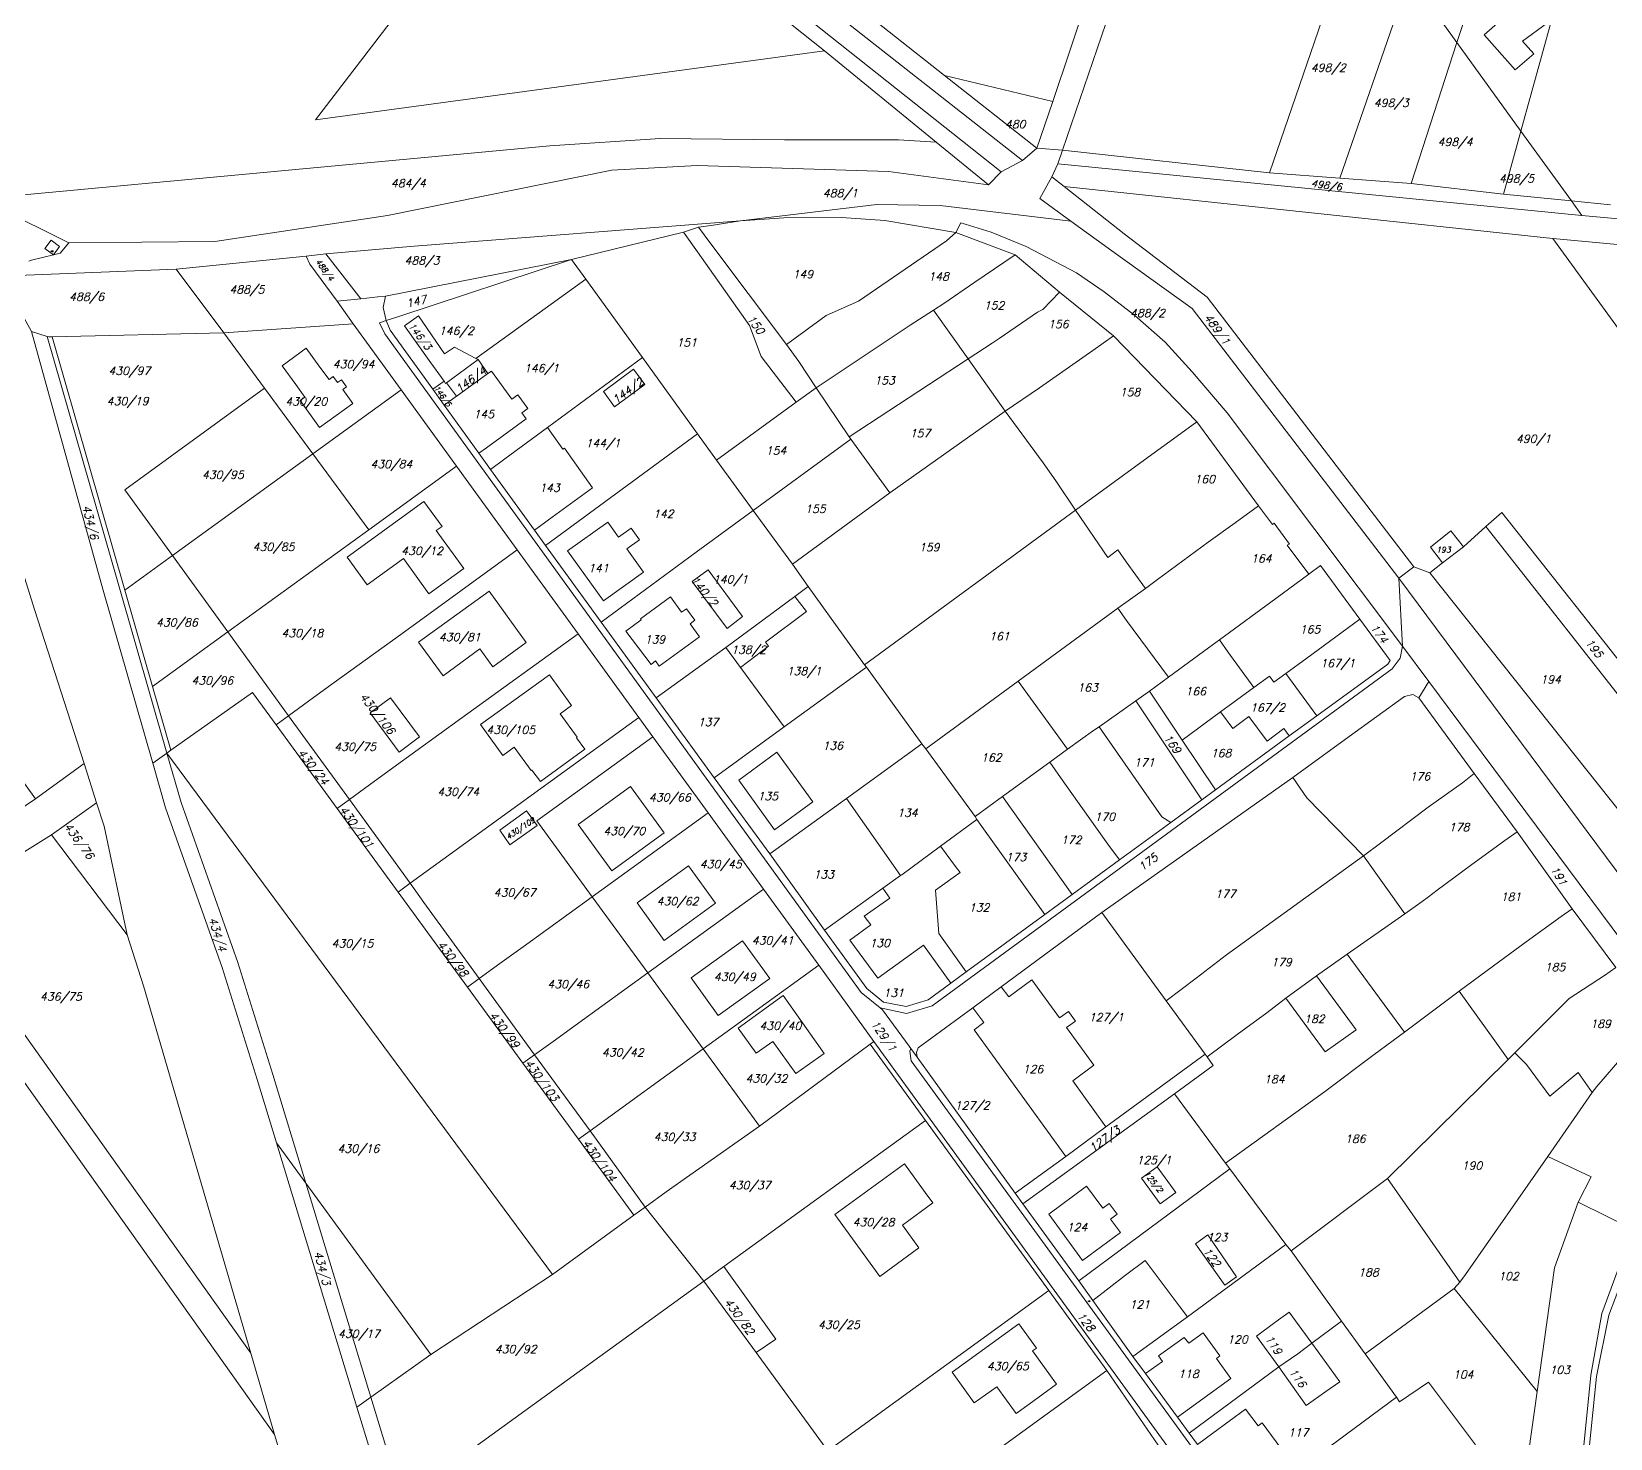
# Model space of a CAD drawing. Header units: millimetres. Extents: x -626414 to -622734, y -1174816 to -1171998.
# Drawn here: x -625481.5 to -625146.1, y -1173722.1 to -1173423.2 of the extents above; entities that cross this region are included whole.
import ezdxf
from ezdxf.enums import TextEntityAlignment as Align

# ---------------------------------------------------------------- set-up
doc = ezdxf.new("R2010")
doc.units = ezdxf.units.MM
doc.layers.add('Dobrinsko_hranice parcel', color=7, linetype='Continuous', lineweight=0)
doc.layers.add('Dobrinsko_parcelní čísla', color=7, linetype='Continuous', lineweight=0)
doc.styles.add('Style-ITALICS', font='ITALICS.shx')

msp = doc.modelspace()

# ---------------------------------------------------------------- linework, layer by layer
at = {"layer": 'Dobrinsko_hranice parcel', "color": 7, "linetype": 'Continuous', "lineweight": 13}
for p, q in [((-625271.04, -1173450.6), (-625427.66, -1173327.1)), ((-625430.13, -1173330.25), (-625275.57, -1173453.04)), ((-625234.89, -1173349.99), (-625264.59, -1173438.05)), ((-625262.52, -1173448.4), (-625230.28, -1173354.16)), ((-625158.88, -1173364.35), (-625178.72, -1173425.55)), ((-625373.33, -1173379.45), (-625421.2, -1173441.98)), ((-625313.05, -1173427.28), (-625373.33, -1173379.45)), ((-625287.57, -1173432.52), (-625336.81, -1173393.67)), ((-625199.27, -1173397.09), (-625218.52, -1173453.21)), ((-625203.6, -1173454.33), (-625188.78, -1173411.61)), ((-625178.72, -1173425.55), (-625188.78, -1173411.61)), ((-625172.96, -1173423.87), (-625166.72, -1173418.43)), ((-625165.11, -1173444.38), (-625158.54, -1173420.55)), ((-625159.47, -1173421.37), (-625164.81, -1173425.23)), ((-625166.35, -1173431.33), (-625172.96, -1173423.87)), ((-625421.2, -1173441.98), (-625313.05, -1173427.28)), ((-625289.37, -1173446.7), (-625313.05, -1173427.28)), ((-625178.72, -1173425.55), (-625188.42, -1173455.49)), ((-625165.11, -1173444.38), (-625178.72, -1173425.55)), ((-625162.41, -1173427.95), (-625166.35, -1173431.33)), ((-625164.81, -1173425.23), (-625162.41, -1173427.95)), ((-625264.59, -1173438.05), (-625287.57, -1173432.52)), ((-625267.94, -1173448), (-625287.57, -1173432.52)), ((-625264.59, -1173438.05), (-625267.94, -1173448)), ((-625168.8, -1173457.76), (-625165.11, -1173444.38)), ((-625154.41, -1173459.2), (-625165.11, -1173444.38)), ((-625371.42, -1173447.48), (-625487.02, -1173458.27)), ((-625347.96, -1173445.92), (-625371.42, -1173447.48)), ((-625321.59, -1173446.21), (-625347.96, -1173445.92)), ((-625297.36, -1173446.21), (-625321.59, -1173446.21)), ((-625289.37, -1173446.7), (-625297.36, -1173446.21)), ((-625278.26, -1173455.81), (-625289.37, -1173446.7)), ((-625267.94, -1173448), (-625271.04, -1173450.6)), ((-625262.52, -1173448.4), (-625267.94, -1173448)), ((-625271.04, -1173450.6), (-625275.57, -1173453.04)), ((-625264.8, -1173454.04), (-625263.51, -1173451.3)), ((-625263.51, -1173451.3), (-625262.52, -1173448.4)), ((-625263.51, -1173451.3), (-625248.32, -1173452.79)), ((-625218.52, -1173453.21), (-625262.52, -1173448.4)), ((-625358.23, -1173452.66), (-625405.89, -1173462.31)), ((-625340.13, -1173451.68), (-625358.23, -1173452.66)), ((-625299.52, -1173452.93), (-625340.13, -1173451.68)), ((-625278.26, -1173455.81), (-625299.52, -1173452.93)), ((-625275.57, -1173453.04), (-625278.26, -1173455.81)), ((-625267.31, -1173458.71), (-625264.8, -1173454.04)), ((-625264.8, -1173454.04), (-625262.13, -1173456.14)), ((-625248.32, -1173452.79), (-625152.2, -1173462.26)), ((-625203.6, -1173454.33), (-625218.52, -1173453.21)), ((-625188.42, -1173455.49), (-625203.6, -1173454.33)), ((-625262.13, -1173456.14), (-625158.32, -1173467.18)), ((-625262.13, -1173456.14), (-625249.4, -1173466.19)), ((-625168.8, -1173457.76), (-625188.42, -1173455.49)), ((-625154.41, -1173459.2), (-625168.8, -1173457.76)), ((-625473.64, -1173468.12), (-625493.35, -1173458.38)), ((-625301.99, -1173459.98), (-625330.9, -1173463.42)), ((-625288.52, -1173460.19), (-625301.99, -1173459.98)), ((-625260.76, -1173463.48), (-625288.52, -1173460.19)), ((-625267.31, -1173458.71), (-625260.76, -1173463.48)), ((-625152.2, -1173462.26), (-625154.41, -1173459.2)), ((-625146.11, -1173460.03), (-625154.41, -1173459.2)), ((-625405.89, -1173462.31), (-625442.62, -1173467.78)), ((-625330.9, -1173463.42), (-625400.28, -1173468.78)), ((-625343.01, -1173465.81), (-625339.85, -1173464.78)), ((-625339.85, -1173464.78), (-625337.18, -1173464.38)), ((-625337.41, -1173468.02), (-625339.85, -1173464.78)), ((-625337.18, -1173464.38), (-625330.9, -1173463.42)), ((-625330.9, -1173463.42), (-625321.72, -1173462.79)), ((-625321.72, -1173462.79), (-625309.44, -1173462.75)), ((-625309.44, -1173462.75), (-625300.24, -1173463.34)), ((-625300.24, -1173463.34), (-625285.19, -1173465.91)), ((-625285.19, -1173465.91), (-625284.12, -1173463.85)), ((-625284.12, -1173463.85), (-625277.67, -1173465.85)), ((-625260.76, -1173463.48), (-625252.05, -1173469.82)), ((-625110.15, -1173466.18), (-625152.2, -1173462.26)), ((-625478.71, -1173469.29), (-625477.38, -1173467.54)), ((-625477.38, -1173467.54), (-625475.58, -1173468.87)), ((-625473.64, -1173468.12), (-625475.48, -1173470.27)), ((-625442.62, -1173467.78), (-625473.64, -1173468.12)), ((-625366.8, -1173471.64), (-625343.01, -1173465.81)), ((-625340.05, -1173470), (-625343.01, -1173465.81)), ((-625321.14, -1173489.68), (-625337.41, -1173468.02)), ((-625305.83, -1173480.48), (-625287.19, -1173467.64)), ((-625287.19, -1173467.64), (-625285.19, -1173465.91)), ((-625285.19, -1173465.91), (-625272.55, -1173470.66)), ((-625277.67, -1173465.85), (-625270.22, -1173468.85)), ((-625249.4, -1173466.19), (-625231.77, -1173479.64)), ((-625158.32, -1173467.18), (-625139.32, -1173468.94)), ((-625158.32, -1173467.18), (-625093.91, -1173555.97)), ((-625476.89, -1173470.64), (-625481.52, -1173471.78)), ((-625476.89, -1173470.64), (-625478.71, -1173469.29)), ((-625475.58, -1173468.87), (-625476.89, -1173470.64)), ((-625475.48, -1173470.27), (-625476.89, -1173470.64)), ((-625450.82, -1173473.67), (-625423.23, -1173470.9)), ((-625423.23, -1173470.9), (-625419, -1173470.44)), ((-625423.23, -1173470.9), (-625422.43, -1173472.61)), ((-625419, -1173470.44), (-625400.28, -1173468.78)), ((-625411.58, -1173479.98), (-625419, -1173470.44)), ((-625406.33, -1173479.42), (-625366.8, -1173471.64)), ((-625403.72, -1173483.81), (-625366.8, -1173471.64)), ((-625366.8, -1173471.64), (-625363.77, -1173475.84)), ((-625329, -1173485.66), (-625340.05, -1173470)), ((-625272.55, -1173470.66), (-625274.99, -1173472.28)), ((-625272.55, -1173470.66), (-625263.14, -1173478.58)), ((-625270.22, -1173468.85), (-625259.55, -1173474.48)), ((-625252.05, -1173469.82), (-625234.95, -1173482.07)), ((-625488.02, -1173475.17), (-625450.82, -1173473.67)), ((-625481.52, -1173471.78), (-625482.15, -1173471.97)), ((-625440.68, -1173487.25), (-625450.82, -1173473.67)), ((-625416.61, -1173480.51), (-625422.43, -1173472.61)), ((-625274.99, -1173472.28), (-625281.15, -1173476.45)), ((-625259.55, -1173474.48), (-625253.65, -1173478.51)), ((-625387.14, -1173492.64), (-625363.77, -1173475.84)), ((-625363.77, -1173475.84), (-625351.77, -1173492.46)), ((-625281.15, -1173476.45), (-625287.76, -1173480.99)), ((-625416.61, -1173480.51), (-625411.58, -1173479.98)), ((-625413.19, -1173485.34), (-625416.61, -1173480.51)), ((-625411.58, -1173479.98), (-625407.97, -1173479.6)), ((-625407.97, -1173479.6), (-625406.33, -1173479.42)), ((-625406.33, -1173479.42), (-625406.84, -1173481.84)), ((-625312.73, -1173483.55), (-625305.83, -1173480.48)), ((-625287.76, -1173480.99), (-625289.9, -1173482.39)), ((-625263.14, -1173478.58), (-625266.7, -1173482.26)), ((-625263.14, -1173478.58), (-625251.66, -1173487.89)), ((-625253.65, -1173478.51), (-625247.12, -1173483.57)), ((-625231.77, -1173479.64), (-625187.89, -1173536.94)), ((-625483.52, -1173483.31), (-625481.53, -1173486.91)), ((-625406.23, -1173484.63), (-625407.6, -1173485.1)), ((-625407.6, -1173485.1), (-625406.52, -1173487.46)), ((-625406.84, -1173481.84), (-625406.23, -1173484.63)), ((-625406.23, -1173484.63), (-625403.72, -1173483.81)), ((-625405.33, -1173486.67), (-625406.23, -1173484.63)), ((-625402.31, -1173485.74), (-625399.34, -1173483.62)), ((-625399.34, -1173483.62), (-625393.78, -1173491.65)), ((-625321.14, -1173489.68), (-625312.73, -1173483.55)), ((-625289.9, -1173482.39), (-625294.86, -1173485.62)), ((-625282.57, -1173492.75), (-625289.9, -1173482.39)), ((-625267.81, -1173482.83), (-625275.95, -1173488.41)), ((-625266.7, -1173482.26), (-625267.81, -1173482.83)), ((-625247.12, -1173483.57), (-625240.68, -1173489.22)), ((-625234.95, -1173482.07), (-625191.07, -1173539.37)), ((-625480.71, -1173586.2), (-625552.04, -1173487.52)), ((-625466.4, -1173541.67), (-625481.53, -1173486.91)), ((-625478.2, -1173488), (-625481.53, -1173486.91)), ((-625463.04, -1173540.71), (-625478.2, -1173488)), ((-625477.89, -1173488.1), (-625478.2, -1173488)), ((-625477.18, -1173488.08), (-625477.89, -1173488.1)), ((-625440.68, -1173487.25), (-625477.18, -1173488.08)), ((-625477.18, -1173488.08), (-625461.72, -1173541.91)), ((-625413.19, -1173485.34), (-625440.68, -1173487.25)), ((-625432.03, -1173499), (-625440.68, -1173487.25)), ((-625403.02, -1173499.36), (-625413.19, -1173485.34)), ((-625406.52, -1173487.46), (-625305.3, -1173627.36)), ((-625396.29, -1173499.22), (-625405.33, -1173486.67)), ((-625396.71, -1173493.57), (-625402.31, -1173485.74)), ((-625326.57, -1173492.26), (-625329, -1173485.66)), ((-625294.86, -1173485.62), (-625314.87, -1173498.87)), ((-625275.95, -1173488.41), (-625277.44, -1173489.39)), ((-625251.66, -1173487.89), (-625256.09, -1173491)), ((-625251.66, -1173487.89), (-625233.99, -1173506.16)), ((-625423.18, -1173490.5), (-625428.32, -1173494.23)), ((-625420.28, -1173494.48), (-625423.18, -1173490.5)), ((-625393.78, -1173491.65), (-625391.69, -1173490.28)), ((-625391.69, -1173490.28), (-625387.14, -1173492.64)), ((-625318.5, -1173493.32), (-625321.14, -1173489.68)), ((-625277.44, -1173489.39), (-625282.57, -1173492.75)), ((-625256.09, -1173491), (-625267.42, -1173498.88)), ((-625240.68, -1173489.22), (-625234.94, -1173495.48)), ((-625480.89, -1173545.97), (-625497.24, -1173494.06)), ((-625428.32, -1173494.23), (-625425.43, -1173498.2)), ((-625418.35, -1173497.16), (-625420.28, -1173494.48)), ((-625396.71, -1173493.57), (-625393.91, -1173497.51)), ((-625393.39, -1173497.85), (-625386.69, -1173492.88)), ((-625387.14, -1173492.64), (-625386.69, -1173492.88)), ((-625386.69, -1173492.88), (-625384.6, -1173495.87)), ((-625371.96, -1173507.35), (-625351.77, -1173492.46)), ((-625360.06, -1173499.69), (-625353.65, -1173494.97)), ((-625353.65, -1173494.97), (-625351.28, -1173498.18)), ((-625351.77, -1173492.46), (-625340.05, -1173508.71)), ((-625319.1, -1173501.95), (-625326.57, -1173492.26)), ((-625314.87, -1173498.87), (-625318.5, -1173493.32)), ((-625282.57, -1173492.75), (-625307.84, -1173509.34)), ((-625274.73, -1173503.84), (-625282.57, -1173492.75)), ((-625425.43, -1173498.2), (-625423.49, -1173500.88)), ((-625417.45, -1173496.51), (-625418.35, -1173497.16)), ((-625416.54, -1173497.76), (-625417.45, -1173496.51)), ((-625416.54, -1173497.76), (-625415.73, -1173497.2)), ((-625415.73, -1173497.2), (-625414.61, -1173498.71)), ((-625396.29, -1173499.22), (-625393.91, -1173497.51)), ((-625393.91, -1173497.51), (-625393.57, -1173497.98)), ((-625393.57, -1173497.98), (-625393.39, -1173497.85)), ((-625393.39, -1173497.85), (-625391.27, -1173500.69)), ((-625384.6, -1173495.87), (-625391.12, -1173500.58)), ((-625383.85, -1173495.33), (-625384.6, -1173495.87)), ((-625383.85, -1173495.33), (-625379.51, -1173501.31)), ((-625351.28, -1173498.18), (-625357.68, -1173502.91)), ((-625234.94, -1173495.48), (-625227.5, -1173504.21)), ((-625421.76, -1173512.95), (-625432.03, -1173499)), ((-625423.49, -1173500.88), (-625424.51, -1173501.62)), ((-625424.51, -1173501.62), (-625420.37, -1173507.31)), ((-625403.02, -1173499.36), (-625421.76, -1173512.95)), ((-625414.61, -1173498.71), (-625415.43, -1173499.29)), ((-625415.43, -1173499.29), (-625413.32, -1173502.2)), ((-625391.27, -1173515.55), (-625403.02, -1173499.36)), ((-625393.88, -1173502.57), (-625396.29, -1173499.22)), ((-625391.27, -1173500.69), (-625393.88, -1173502.57)), ((-625391.12, -1173500.58), (-625391.27, -1173500.69)), ((-625379.51, -1173501.31), (-625378.25, -1173500.4)), ((-625378.25, -1173500.4), (-625376.14, -1173503.32)), ((-625357.68, -1173502.91), (-625360.06, -1173499.69)), ((-625314.87, -1173498.87), (-625319.1, -1173501.95)), ((-625307.84, -1173509.34), (-625314.87, -1173498.87)), ((-625267.42, -1173498.88), (-625274.73, -1173503.84)), ((-625413.32, -1173502.2), (-625420.37, -1173507.31)), ((-625386.52, -1173512.81), (-625393.88, -1173502.57)), ((-625376.14, -1173503.32), (-625377.39, -1173504.23)), ((-625377.39, -1173504.23), (-625376.48, -1173505.49)), ((-625319.1, -1173501.95), (-625336.01, -1173514.28)), ((-625274.73, -1173503.84), (-625299.18, -1173521.2)), ((-625266.62, -1173514.83), (-625274.73, -1173503.84)), ((-625227.5, -1173504.21), (-625190.25, -1173553.78)), ((-625376.48, -1173505.49), (-625384.89, -1173511.62)), ((-625380.98, -1173514.01), (-625371.96, -1173507.35)), ((-625368.67, -1173511.95), (-625371.96, -1173507.35)), ((-625233.99, -1173506.16), (-625238.93, -1173509.73)), ((-625233.99, -1173506.16), (-625220.9, -1173523.98)), ((-625384.89, -1173511.62), (-625386.52, -1173512.81)), ((-625372.33, -1173532.43), (-625340.05, -1173508.71)), ((-625368.67, -1173511.95), (-625368.35, -1173511.72)), ((-625368.35, -1173511.72), (-625362.39, -1173520.12)), ((-625340.05, -1173508.71), (-625336.01, -1173514.28)), ((-625307.49, -1173509.82), (-625328.23, -1173524.95)), ((-625307.84, -1173509.34), (-625307.49, -1173509.82)), ((-625307.49, -1173509.82), (-625299.18, -1173521.2)), ((-625238.93, -1173509.73), (-625244.34, -1173513.67)), ((-625421.76, -1173512.95), (-625451.58, -1173534.56)), ((-625409.91, -1173529.05), (-625421.76, -1173512.95)), ((-625384.03, -1173516.26), (-625386.52, -1173512.81)), ((-625384.03, -1173516.26), (-625380.98, -1173514.01)), ((-625336.01, -1173514.28), (-625328.23, -1173524.95)), ((-625263.9, -1173518.63), (-625266.62, -1173514.83)), ((-625244.34, -1173513.67), (-625254.05, -1173520.73)), ((-625391.27, -1173515.55), (-625409.91, -1173529.05)), ((-625378.35, -1173533.35), (-625391.27, -1173515.55)), ((-625374.72, -1173529.13), (-625384.03, -1173516.26)), ((-625259.77, -1173524.89), (-625263.9, -1173518.63)), ((-625362.39, -1173520.12), (-625370.97, -1173526.39)), ((-625299.18, -1173521.2), (-625319.89, -1173536.39)), ((-625254.05, -1173520.73), (-625256.1, -1173522.22)), ((-625414.52, -1173534.89), (-625398.17, -1173523.03)), ((-625398.17, -1173523.03), (-625394.33, -1173528.34)), ((-625340.37, -1173533.81), (-625328.23, -1173524.95)), ((-625328.23, -1173524.95), (-625319.89, -1173536.39)), ((-625259.77, -1173524.89), (-625304.61, -1173557.76)), ((-625256.1, -1173522.22), (-625259.77, -1173524.89)), ((-625252.88, -1173534.92), (-625259.77, -1173524.89)), ((-625220.9, -1173523.98), (-625225.85, -1173527.56)), ((-625220.9, -1173523.98), (-625217.93, -1173527.94)), ((-625172.59, -1173528.4), (-625169.2, -1173525.36)), ((-625169.2, -1173525.36), (-625125.94, -1173580.18)), ((-625394.33, -1173528.34), (-625395.55, -1173529.22)), ((-625370.97, -1173526.39), (-625374.72, -1173529.13)), ((-625367.65, -1173533.54), (-625359.11, -1173527.42)), ((-625359.11, -1173527.42), (-625356.83, -1173530.63)), ((-625356.83, -1173530.63), (-625354.14, -1173528.72)), ((-625354.14, -1173528.72), (-625352.37, -1173531.21)), ((-625225.85, -1173527.56), (-625231.54, -1173531.72)), ((-625217.93, -1173527.94), (-625217.53, -1173527.67)), ((-625217.53, -1173527.67), (-625214.28, -1173532.09)), ((-625177.36, -1173532.66), (-625172.59, -1173528.4)), ((-625172.59, -1173528.4), (-625129.65, -1173583.02)), ((-625409.91, -1173529.05), (-625439.84, -1173550.75)), ((-625395.55, -1173529.22), (-625389.7, -1173537.29)), ((-625372.33, -1173532.43), (-625374.72, -1173529.13)), ((-625352.37, -1173531.21), (-625355.07, -1173533.12)), ((-625231.54, -1173531.72), (-625242.32, -1173539.61)), ((-625214.28, -1173532.09), (-625214.78, -1173532.32)), ((-625184.31, -1173532.76), (-625180, -1173529.32)), ((-625180, -1173529.32), (-625177.36, -1173532.66)), ((-625451.58, -1173534.56), (-625461.72, -1173541.91)), ((-625439.84, -1173550.75), (-625451.58, -1173534.56)), ((-625410.22, -1173540.79), (-625414.52, -1173534.89)), ((-625402.53, -1173535.2), (-625410.22, -1173540.79)), ((-625378.35, -1173533.35), (-625403.09, -1173551.28)), ((-625397.12, -1173542.65), (-625402.53, -1173535.2)), ((-625378.35, -1173533.35), (-625365.43, -1173551.16)), ((-625360.52, -1173548.72), (-625372.33, -1173532.43)), ((-625360.05, -1173544.15), (-625367.65, -1173533.54)), ((-625360.52, -1173548.72), (-625340.37, -1173533.81)), ((-625355.07, -1173533.12), (-625351.56, -1173538.06)), ((-625250.74, -1173533.34), (-625252.88, -1173534.92)), ((-625248.98, -1173535.86), (-625250.74, -1173533.34)), ((-625214.78, -1173532.32), (-625210.22, -1173538.51)), ((-625181.8, -1173536.12), (-625184.31, -1173532.76)), ((-625177.36, -1173532.66), (-625181.8, -1173536.12)), ((-625389.7, -1173537.29), (-625397.12, -1173542.65)), ((-625351.56, -1173538.06), (-625360.05, -1173544.15)), ((-625337.79, -1173537.6), (-625341.18, -1173540.02)), ((-625330.49, -1173547.5), (-625337.79, -1173537.6)), ((-625319.89, -1173536.39), (-625316.54, -1173541.14)), ((-625244.92, -1173541.51), (-625248.98, -1173535.86)), ((-625210.22, -1173538.51), (-625217.19, -1173543.64)), ((-625210.22, -1173538.51), (-625207.69, -1173536.67)), ((-625207.69, -1173536.67), (-625199.36, -1173548.05)), ((-625191.07, -1173539.37), (-625187.89, -1173536.94)), ((-625187.89, -1173536.94), (-625184.45, -1173538.18)), ((-625184.45, -1173538.18), (-625181.8, -1173536.12)), ((-625184.45, -1173538.18), (-625143.41, -1173589.83)), ((-625466.4, -1173541.67), (-625455.81, -1173578.64)), ((-625463.04, -1173540.71), (-625452.78, -1173576.5)), ((-625461.72, -1173541.91), (-625455.85, -1173562.35)), ((-625399.31, -1173552.91), (-625384.35, -1173542.08)), ((-625384.35, -1173542.08), (-625376.44, -1173553.02)), ((-625341.18, -1173540.02), (-625333.79, -1173550.01)), ((-625319.41, -1173543.22), (-625316.54, -1173541.14)), ((-625316.54, -1173541.14), (-625304.61, -1173557.76)), ((-625244.92, -1173541.51), (-625250.73, -1173545.75)), ((-625242.32, -1173539.61), (-625244.92, -1173541.51)), ((-625131.07, -1173620.13), (-625191.07, -1173539.37)), ((-625190.25, -1173553.78), (-625191.07, -1173539.37)), ((-625352.18, -1173547.96), (-625345.82, -1173543.31)), ((-625345.82, -1173543.31), (-625343.44, -1173546.58)), ((-625334.05, -1173554.06), (-625319.41, -1173543.22)), ((-625316.91, -1173546.45), (-625319.41, -1173543.22)), ((-625217.19, -1173543.64), (-625229.19, -1173552.45)), ((-625470.39, -1173578.72), (-625480.89, -1173545.97)), ((-625348.86, -1173564.78), (-625360.52, -1173548.72)), ((-625355.3, -1173550.58), (-625352.06, -1173548.21)), ((-625352.06, -1173548.21), (-625352.18, -1173547.96)), ((-625343.44, -1173546.58), (-625342.43, -1173545.85)), ((-625342.43, -1173545.85), (-625340.64, -1173548.3)), ((-625340.64, -1173548.3), (-625341.65, -1173549.04)), ((-625333.79, -1173550.01), (-625330.49, -1173547.5)), ((-625325.61, -1173552.93), (-625316.91, -1173546.45)), ((-625250.73, -1173545.75), (-625271.94, -1173561.24)), ((-625250.73, -1173545.75), (-625248.91, -1173548.31)), ((-625248.91, -1173548.31), (-625240.03, -1173560.41)), ((-625199.36, -1173548.05), (-625202.07, -1173550.05)), ((-625199.36, -1173548.05), (-625192.88, -1173556.84)), ((-625455.85, -1173562.35), (-625439.84, -1173550.75)), ((-625426.93, -1173568.56), (-625439.84, -1173550.75)), ((-625403.09, -1173551.28), (-625417.73, -1173561.89)), ((-625390.13, -1173569.05), (-625365.43, -1173551.16)), ((-625365.43, -1173551.16), (-625352.51, -1173568.97)), ((-625349.92, -1173557.66), (-625355.3, -1173550.58)), ((-625339.62, -1173551.83), (-625348.23, -1173558.07)), ((-625341.65, -1173549.04), (-625339.62, -1173551.83)), ((-625202.07, -1173550.05), (-625210.62, -1173556.37)), ((-625394.13, -1173560.07), (-625399.31, -1173552.91)), ((-625386.31, -1173554.34), (-625394.13, -1173560.07)), ((-625383.57, -1173558.17), (-625386.31, -1173554.34)), ((-625376.44, -1173553.02), (-625383.57, -1173558.17)), ((-625348.86, -1173564.78), (-625334.05, -1173554.06)), ((-625334.05, -1173554.06), (-625330.9, -1173558.31)), ((-625330.9, -1173558.31), (-625324.95, -1173553.79)), ((-625324.95, -1173553.79), (-625325.61, -1173552.93)), ((-625231.53, -1173554.17), (-625240.03, -1173560.41)), ((-625229.19, -1173552.45), (-625231.53, -1173554.17)), ((-625227.36, -1173554.97), (-625229.19, -1173552.45)), ((-625221.85, -1173562.54), (-625227.36, -1173554.97)), ((-625190.25, -1173553.78), (-625190.8, -1173556.31)), ((-625190.25, -1173553.78), (-625184.68, -1173561.33)), ((-625348.96, -1173556.93), (-625349.92, -1173557.66)), ((-625348.23, -1173558.07), (-625348.96, -1173556.93)), ((-625330.9, -1173558.31), (-625321.63, -1173570.94)), ((-625321.63, -1173570.94), (-625304.16, -1173558.27)), ((-625304.61, -1173557.76), (-625304.16, -1173558.27)), ((-625304.16, -1173558.27), (-625292.39, -1173574.52)), ((-625192.49, -1173558.6), (-625290.22, -1173630.18)), ((-625210.62, -1173556.37), (-625215.06, -1173559.59)), ((-625193.42, -1173557.6), (-625208.48, -1173568.58)), ((-625192.88, -1173556.84), (-625193.42, -1173557.6)), ((-625190.8, -1173556.31), (-625192.49, -1173558.6)), ((-625417.73, -1173561.89), (-625422.71, -1173565.5)), ((-625386.15, -1173570.47), (-625371.52, -1173559.87)), ((-625371.52, -1173559.87), (-625366.8, -1173566.43)), ((-625271.94, -1173561.24), (-625291.52, -1173575.58)), ((-625271.94, -1173561.24), (-625261.47, -1173575.71)), ((-625240.03, -1173560.41), (-625244.06, -1173563.36)), ((-625218.55, -1173560.17), (-625221.85, -1173562.54)), ((-625217.62, -1173561.45), (-625218.55, -1173560.17)), ((-625215.06, -1173559.59), (-625217.62, -1173561.45)), ((-625215.06, -1173559.59), (-625208.48, -1173568.58)), ((-625184.68, -1173561.33), (-625186.79, -1173564.79)), ((-625184.68, -1173561.33), (-625131.89, -1173632.31)), ((-625451.96, -1173575.92), (-625455.85, -1173562.35)), ((-625434.61, -1173563.65), (-625451.96, -1173575.92)), ((-625434.61, -1173563.65), (-625429.61, -1173570.5)), ((-625426.93, -1173568.56), (-625422.71, -1173565.5)), ((-625409.64, -1173567.96), (-625405.32, -1173564.76)), ((-625405.32, -1173564.76), (-625399.09, -1173573.07)), ((-625336.52, -1173581.74), (-625348.86, -1173564.78)), ((-625246.91, -1173565.39), (-625254.75, -1173570.9)), ((-625244.06, -1173563.36), (-625246.91, -1173565.39)), ((-625232.89, -1173586.42), (-625246.91, -1173565.39)), ((-625237.07, -1173573.75), (-625244.06, -1173563.36)), ((-625221.85, -1173562.54), (-625228.94, -1173567.76)), ((-625189.87, -1173564.47), (-625201.61, -1173572.96)), ((-625188.1, -1173564.06), (-625189.87, -1173564.47)), ((-625186.79, -1173564.79), (-625188.1, -1173564.06)), ((-625186.79, -1173564.79), (-625175.04, -1173580.87)), ((-625426.93, -1173568.56), (-625429.61, -1173570.5)), ((-625426.93, -1173568.56), (-625414.02, -1173586.36)), ((-625403.47, -1173576.32), (-625409.64, -1173567.96)), ((-625352.51, -1173568.97), (-625401.11, -1173604.17)), ((-625366.8, -1173566.43), (-625369.22, -1173568.17)), ((-625369.22, -1173568.17), (-625365.62, -1173573.15)), ((-625349.57, -1173573.02), (-625352.51, -1173568.97)), ((-625228.94, -1173567.76), (-625237.07, -1173573.75)), ((-625228.94, -1173567.76), (-625226.36, -1173571.26)), ((-625226.36, -1173571.26), (-625222.93, -1173568.71)), ((-625222.93, -1173568.71), (-625219.03, -1173573.98)), ((-625208.48, -1173568.58), (-625214.33, -1173572.85)), ((-625429.61, -1173570.5), (-625416.65, -1173588.26)), ((-625404.77, -1173579.66), (-625390.13, -1173569.05)), ((-625381.41, -1173577), (-625386.15, -1173570.47)), ((-625336.52, -1173581.74), (-625321.63, -1173570.94)), ((-625255.94, -1173571.73), (-625261.47, -1173575.71)), ((-625254.75, -1173570.9), (-625255.94, -1173571.73)), ((-625241.44, -1173590.05), (-625254.75, -1173570.9)), ((-625219.03, -1173573.98), (-625215.49, -1173571.27)), ((-625214.33, -1173572.85), (-625215.49, -1173571.27)), ((-625399.09, -1173573.07), (-625403.47, -1173576.32)), ((-625378.98, -1173575.24), (-625381.41, -1173577)), ((-625375.4, -1173580.23), (-625378.98, -1173575.24)), ((-625374.21, -1173590.87), (-625349.57, -1173573.02)), ((-625364.01, -1173575.7), (-625373.45, -1173582.56)), ((-625365.62, -1173573.15), (-625365.77, -1173573.26)), ((-625365.77, -1173573.26), (-625364.01, -1173575.7)), ((-625337.82, -1173589.21), (-625349.57, -1173573.02)), ((-625308.44, -1173586.13), (-625292.39, -1173574.52)), ((-625292.39, -1173574.52), (-625291.52, -1173575.58)), ((-625291.52, -1173575.58), (-625281.09, -1173589.99)), ((-625261.47, -1173575.71), (-625265.21, -1173578.42)), ((-625230.04, -1173584.31), (-625237.07, -1173573.75)), ((-625214.33, -1173572.85), (-625230.04, -1173584.31)), ((-625201.61, -1173572.96), (-625213.59, -1173581.73)), ((-625480.71, -1173586.2), (-625470.39, -1173578.72)), ((-625467.72, -1173587.06), (-625470.39, -1173578.72)), ((-625452.78, -1173576.5), (-625455.81, -1173578.64)), ((-625453.08, -1173588.15), (-625455.81, -1173578.64)), ((-625451.96, -1173575.92), (-625452.78, -1173576.5)), ((-625370.85, -1173687.27), (-625452.78, -1173576.5)), ((-625449.78, -1173586.98), (-625452.78, -1173576.5)), ((-625331.31, -1173582.24), (-625323.18, -1173576.31)), ((-625323.18, -1173576.31), (-625315.54, -1173586.86)), ((-625265.21, -1173578.42), (-625274.46, -1173585.14)), ((-625262.97, -1173581.7), (-625265.21, -1173578.42)), ((-625409.75, -1173583.27), (-625404.77, -1173579.66)), ((-625375.25, -1173580.12), (-625375.4, -1173580.23)), ((-625373.45, -1173582.56), (-625375.25, -1173580.12)), ((-625324.73, -1173597.9), (-625336.52, -1173581.74)), ((-625323.68, -1173592.79), (-625331.31, -1173582.24)), ((-625258.97, -1173587.31), (-625262.97, -1173581.7)), ((-625213.59, -1173581.73), (-625254.17, -1173610.38)), ((-625210.59, -1173586.02), (-625213.59, -1173581.73)), ((-625175.04, -1173580.87), (-625177.55, -1173582.85)), ((-625175.04, -1173580.87), (-625165.95, -1173593.27)), ((-625414.02, -1173586.36), (-625409.75, -1173583.27)), ((-625275.26, -1173585.72), (-625281.09, -1173589.99)), ((-625274.46, -1173585.14), (-625275.26, -1173585.72)), ((-625260.43, -1173606.54), (-625275.26, -1173585.72)), ((-625230.04, -1173584.31), (-625232.89, -1173586.42)), ((-625177.55, -1173582.85), (-625184.84, -1173588.03)), ((-625502.48, -1173600.96), (-625480.71, -1173586.2)), ((-625467.72, -1173587.06), (-625477.34, -1173593.86)), ((-625466.13, -1173592.01), (-625467.72, -1173587.06)), ((-625441.07, -1173622.08), (-625453.08, -1173588.15)), ((-625437.73, -1173621.03), (-625449.78, -1173586.98)), ((-625414.02, -1173586.36), (-625416.65, -1173588.26)), ((-625416.65, -1173588.26), (-625403.69, -1173606.03)), ((-625401.11, -1173604.17), (-625414.02, -1173586.36)), ((-625376.4, -1173588.78), (-625382.06, -1173592.91)), ((-625376.4, -1173588.78), (-625374.1, -1173591.87)), ((-625324.73, -1173597.9), (-625308.44, -1173586.13)), ((-625315.54, -1173586.86), (-625323.68, -1173592.79)), ((-625308.44, -1173586.13), (-625296.92, -1173602.51)), ((-625252.87, -1173595.87), (-625258.97, -1173587.31)), ((-625232.89, -1173586.42), (-625239.51, -1173591.26)), ((-625198.56, -1173598.31), (-625210.59, -1173586.02)), ((-625184.84, -1173588.03), (-625194.98, -1173595.62)), ((-625461.22, -1173615.1), (-625466.13, -1173592.01)), ((-625374.1, -1173591.87), (-625379.9, -1173596.02)), ((-625374.21, -1173590.87), (-625362.43, -1173607.03)), ((-625362.43, -1173607.03), (-625337.82, -1173589.21)), ((-625326.06, -1173605.41), (-625337.82, -1173589.21)), ((-625288.43, -1173596.26), (-625280.72, -1173590.62)), ((-625281.09, -1173589.99), (-625280.72, -1173590.62)), ((-625280.72, -1173590.62), (-625266.24, -1173610.78)), ((-625239.51, -1173591.26), (-625250.41, -1173599.22)), ((-625239.51, -1173591.26), (-625241.44, -1173590.05)), ((-625477.34, -1173593.86), (-625498.19, -1173606.92)), ((-625461.22, -1173615.1), (-625477.34, -1173593.86)), ((-625379.9, -1173596.02), (-625382.06, -1173592.91)), ((-625194.98, -1173595.62), (-625198.56, -1173598.31)), ((-625168.51, -1173595.06), (-625175.82, -1173600.39)), ((-625165.95, -1173593.27), (-625168.51, -1173595.06)), ((-625165.95, -1173593.27), (-625154.22, -1173609.57)), ((-625313.08, -1173614.13), (-625324.73, -1173597.9)), ((-625296.67, -1173602.34), (-625288.43, -1173596.26)), ((-625288.43, -1173596.26), (-625285.01, -1173600.9)), ((-625250.41, -1173599.22), (-625252.87, -1173595.87)), ((-625198.56, -1173598.31), (-625227.68, -1173619.4)), ((-625189.78, -1173610.66), (-625198.56, -1173598.31)), ((-625341.99, -1173600.44), (-625352.9, -1173608.35)), ((-625341.99, -1173600.44), (-625336.22, -1173608.41)), ((-625300.72, -1173605.24), (-625296.92, -1173602.51)), ((-625296.92, -1173602.51), (-625296.67, -1173602.34)), ((-625284.29, -1173601.88), (-625289.53, -1173605.63)), ((-625285.01, -1173600.9), (-625284.29, -1173601.88)), ((-625250.41, -1173599.22), (-625260.43, -1173606.54)), ((-625175.82, -1173600.39), (-625182.94, -1173605.64)), ((-625401.11, -1173604.17), (-625403.69, -1173606.03)), ((-625398.17, -1173608.22), (-625401.11, -1173604.17)), ((-625350.64, -1173623.2), (-625326.06, -1173605.41)), ((-625314.32, -1173621.6), (-625326.06, -1173605.41)), ((-625313.08, -1173614.13), (-625300.72, -1173605.24)), ((-625299.22, -1173607.31), (-625300.72, -1173605.24)), ((-625289.53, -1173605.63), (-625288.78, -1173614.86)), ((-625182.94, -1173605.64), (-625184.75, -1173607.03)), ((-625403.69, -1173606.03), (-625388.93, -1173626.26)), ((-625386.42, -1173624.41), (-625398.17, -1173608.22)), ((-625377.07, -1173617.64), (-625362.43, -1173607.03)), ((-625362.43, -1173607.03), (-625350.64, -1173623.2)), ((-625352.9, -1173608.35), (-625347.15, -1173616.33)), ((-625336.22, -1173608.41), (-625347.15, -1173616.33)), ((-625304.64, -1173611.15), (-625299.22, -1173607.31)), ((-625260.43, -1173606.54), (-625266.24, -1173610.78)), ((-625186.09, -1173608.07), (-625189.78, -1173610.66)), ((-625184.75, -1173607.03), (-625186.09, -1173608.07)), ((-625303.25, -1173613), (-625304.64, -1173611.15)), ((-625266.24, -1173610.78), (-625282.98, -1173623.01)), ((-625275.56, -1173626.16), (-625254.17, -1173610.38)), ((-625254.17, -1173610.38), (-625240.52, -1173629.15)), ((-625189.78, -1173610.66), (-625202.01, -1173619.23)), ((-625156.6, -1173611.2), (-625164.02, -1173616.64)), ((-625154.22, -1173609.57), (-625156.6, -1173611.2)), ((-625154.22, -1173609.57), (-625144.96, -1173622.08)), ((-625498.5, -1173614.58), (-625434.96, -1173704.02)), ((-625457.75, -1173625.93), (-625461.22, -1173615.1)), ((-625304.11, -1173626.52), (-625313.08, -1173614.13)), ((-625307.68, -1173616.25), (-625303.25, -1173613)), ((-625288.78, -1173614.86), (-625282.98, -1173623.01)), ((-625382.05, -1173621.24), (-625377.07, -1173617.64)), ((-625330.48, -1173616.4), (-625341.38, -1173624.28)), ((-625330.48, -1173616.4), (-625324.7, -1173624.38)), ((-625301.76, -1173624.34), (-625307.68, -1173616.25)), ((-625292.02, -1173617.29), (-625301.76, -1173624.34)), ((-625286.21, -1173625.37), (-625292.02, -1173617.29)), ((-625202.01, -1173619.23), (-625208.55, -1173623.83)), ((-625189.88, -1173635.77), (-625202.01, -1173619.23)), ((-625164.02, -1173616.64), (-625172.33, -1173622.73)), ((-625433.61, -1173645.84), (-625441.07, -1173622.08)), ((-625430.26, -1173644.82), (-625437.73, -1173621.03)), ((-625386.42, -1173624.41), (-625382.05, -1173621.24)), ((-625338.85, -1173639.36), (-625314.32, -1173621.6)), ((-625302.57, -1173637.79), (-625314.32, -1173621.6)), ((-625227.68, -1173619.4), (-625234.15, -1173624.31)), ((-625144.96, -1173622.08), (-625147.37, -1173623.75)), ((-625434.96, -1173704.02), (-625457.75, -1173625.93)), ((-625386.42, -1173624.41), (-625388.93, -1173626.26)), ((-625386.42, -1173624.41), (-625374.67, -1173640.6)), ((-625365.28, -1173633.8), (-625350.64, -1173623.2)), ((-625350.64, -1173623.2), (-625338.85, -1173639.36)), ((-625341.38, -1173624.28), (-625335.64, -1173632.28)), ((-625335.64, -1173632.28), (-625324.7, -1173624.38)), ((-625286.21, -1173625.37), (-625291.06, -1173628.91)), ((-625282.98, -1173623.01), (-625286.21, -1173625.37)), ((-625273.9, -1173628.29), (-625269.04, -1173624.65)), ((-625269.04, -1173624.65), (-625263.14, -1173632.77)), ((-625234.15, -1173624.31), (-625240.52, -1173629.15)), ((-625208.55, -1173623.83), (-625215.06, -1173628.61)), ((-625208.55, -1173623.83), (-625200.15, -1173635.3)), ((-625172.33, -1173622.73), (-625178.26, -1173627.07)), ((-625147.37, -1173623.75), (-625154.89, -1173628.63)), ((-625388.93, -1173626.26), (-625377.17, -1173642.39)), ((-625305.3, -1173627.36), (-625301.27, -1173630.65)), ((-625300.52, -1173629.44), (-625304.11, -1173626.52)), ((-625291.06, -1173628.91), (-625295.76, -1173630.35)), ((-625281.54, -1173630.62), (-625275.56, -1173626.16)), ((-625275.56, -1173626.16), (-625273.9, -1173628.29)), ((-625240.52, -1173629.15), (-625232.22, -1173640.5)), ((-625215.06, -1173628.61), (-625219.1, -1173631.66)), ((-625206.69, -1173639.97), (-625215.06, -1173628.61)), ((-625178.26, -1173627.07), (-625189.88, -1173635.77)), ((-625170.67, -1173637.61), (-625178.26, -1173627.07)), ((-625154.89, -1173628.63), (-625166.4, -1173640.18)), ((-625295.69, -1173631.82), (-625301.27, -1173630.65)), ((-625301.27, -1173630.65), (-625300.79, -1173631.05)), ((-625300.79, -1173631.05), (-625295.12, -1173638.8)), ((-625295.76, -1173630.35), (-625300.52, -1173629.44)), ((-625290.22, -1173630.18), (-625295.69, -1173631.82)), ((-625293.19, -1173639.12), (-625281.54, -1173630.62)), ((-625279.21, -1173633.74), (-625281.54, -1173630.62)), ((-625263.14, -1173632.77), (-625261.24, -1173631.38)), ((-625261.24, -1173631.38), (-625259.74, -1173633.45)), ((-625219.1, -1173631.66), (-625225.38, -1173636.3)), ((-625370.26, -1173637.4), (-625365.28, -1173633.8)), ((-625281.28, -1173635.29), (-625279.21, -1173633.74)), ((-625261.84, -1173662.23), (-625281.28, -1173635.29)), ((-625259.74, -1173633.45), (-625261.64, -1173634.83)), ((-625261.64, -1173634.83), (-625255.85, -1173642.8)), ((-625200.15, -1173635.3), (-625206.69, -1173639.97)), ((-625189.88, -1173635.77), (-625196.29, -1173640.56)), ((-625374.67, -1173640.6), (-625370.26, -1173637.4)), ((-625353.49, -1173649.96), (-625338.85, -1173639.36)), ((-625338.85, -1173639.36), (-625326.88, -1173655.76)), ((-625326.88, -1173655.76), (-625303.36, -1173638.38)), ((-625319.14, -1173644.59), (-625324.03, -1173637.76)), ((-625303.36, -1173638.38), (-625302.57, -1173637.79)), ((-625303.36, -1173638.38), (-625291.63, -1173654.56)), ((-625216.7, -1173756.22), (-625302.57, -1173637.79)), ((-625295.12, -1173638.8), (-625294.76, -1173639.29)), ((-625294.97, -1173639.82), (-625294.76, -1173639.29)), ((-625294.76, -1173639.29), (-625293.42, -1173641.11)), ((-625293.53, -1173640.15), (-625293.19, -1173639.12)), ((-625225.38, -1173636.3), (-625231.81, -1173641.07)), ((-625167.82, -1173641.58), (-625170.67, -1173637.61)), ((-625374.67, -1173640.6), (-625377.17, -1173642.39)), ((-625377.17, -1173642.39), (-625365.38, -1173658.55)), ((-625362.9, -1173656.77), (-625374.67, -1173640.6)), ((-625319.14, -1173644.59), (-625313.12, -1173640.31)), ((-625294.68, -1173641.86), (-625294.97, -1173639.82)), ((-625214.36, -1173752.36), (-625294.68, -1173641.86)), ((-625293.42, -1173641.11), (-625293.53, -1173640.15)), ((-625272.59, -1173670.01), (-625293.42, -1173641.11)), ((-625232.22, -1173640.5), (-625253.3, -1173655.93)), ((-625232.22, -1173640.5), (-625231.81, -1173641.07)), ((-625231.81, -1173641.07), (-625230.52, -1173642.85)), ((-625196.29, -1173640.56), (-625206.86, -1173648.48)), ((-625167.82, -1173641.58), (-625193.46, -1173666.9)), ((-625166.4, -1173640.18), (-625167.82, -1173641.58)), ((-625163.96, -1173642.67), (-625166.4, -1173640.18)), ((-625158.97, -1173649.37), (-625163.96, -1173642.67)), ((-625143.26, -1173640.72), (-625149.02, -1173647.36)), ((-625429.92, -1173721.3), (-625485.29, -1173643.33)), ((-625429.5, -1173659.35), (-625433.61, -1173645.84)), ((-625423.25, -1173667.92), (-625430.26, -1173644.82)), ((-625255.85, -1173642.8), (-625260.34, -1173646.13)), ((-625260.34, -1173646.13), (-625253.3, -1173655.93)), ((-625230.52, -1173642.85), (-625238.74, -1173648.92)), ((-625152.99, -1173644.36), (-625158.97, -1173649.37)), ((-625149.96, -1173648.63), (-625152.99, -1173644.36)), ((-625270.95, -1173672.28), (-625238.74, -1173648.92)), ((-625238.74, -1173648.92), (-625227.87, -1173663.61)), ((-625206.86, -1173648.48), (-625227.87, -1173663.61)), ((-625149.96, -1173648.63), (-625159.4, -1173662.19)), ((-625149.02, -1173647.36), (-625149.96, -1173648.63)), ((-625358.47, -1173653.56), (-625353.49, -1173649.96)), ((-625362.9, -1173656.77), (-625358.47, -1173653.56)), ((-625341.67, -1173666.16), (-625326.88, -1173655.76)), ((-625334.47, -1173685.6), (-625291.63, -1173654.56)), ((-625291.63, -1173654.56), (-625265.42, -1173690.72)), ((-625253.3, -1173655.93), (-625261.84, -1173662.23)), ((-625423.25, -1173667.92), (-625429.5, -1173659.35)), ((-625412.44, -1173715.48), (-625429.5, -1173659.35)), ((-625362.9, -1173656.77), (-625365.38, -1173658.55)), ((-625365.38, -1173658.55), (-625353.59, -1173674.71)), ((-625351.18, -1173672.96), (-625362.9, -1173656.77)), ((-625261.84, -1173662.23), (-625272.59, -1173670.01)), ((-625159.4, -1173662.19), (-625176.87, -1173687.29)), ((-625150.19, -1173666.55), (-625159.4, -1173662.19)), ((-625346.7, -1173669.7), (-625341.67, -1173666.16)), ((-625259.06, -1173688.64), (-625226.98, -1173664.81)), ((-625245.72, -1173666.84), (-625242.43, -1173664.45)), ((-625242.43, -1173664.45), (-625238.45, -1173669.89)), ((-625227.87, -1173663.61), (-625226.98, -1173664.81)), ((-625226.98, -1173664.81), (-625215.06, -1173680.95)), ((-625396.7, -1173704.26), (-625423.25, -1173667.92)), ((-625409.45, -1173713.34), (-625423.25, -1173667.92)), ((-625265.43, -1173674.45), (-625257.4, -1173668.54)), ((-625257.4, -1173668.54), (-625253.98, -1173673.22)), ((-625241.75, -1173672.3), (-625245.72, -1173666.84)), ((-625193.46, -1173666.9), (-625213.91, -1173682.23)), ((-625193.46, -1173666.9), (-625178.12, -1173688.93)), ((-625152.95, -1173671.91), (-625150.19, -1173666.55)), ((-625353.59, -1173674.71), (-625351.18, -1173672.96)), ((-625351.18, -1173672.96), (-625346.7, -1173669.7)), ((-625338.72, -1173688.68), (-625351.18, -1173672.96)), ((-625270.95, -1173672.28), (-625272.59, -1173670.01)), ((-625259.06, -1173688.64), (-625270.95, -1173672.28)), ((-625253.98, -1173673.22), (-625252.57, -1173672.18)), ((-625252.57, -1173672.18), (-625250.89, -1173674.48)), ((-625238.45, -1173669.89), (-625241.75, -1173672.3)), ((-625152.95, -1173671.91), (-625157.99, -1173685.87)), ((-625140.66, -1173678.02), (-625152.95, -1173671.91)), ((-625353.59, -1173674.71), (-625370.85, -1173687.27)), ((-625258.25, -1173684.3), (-625265.43, -1173674.45)), ((-625250.89, -1173674.48), (-625252.3, -1173675.52)), ((-625252.3, -1173675.52), (-625250.19, -1173678.4)), ((-625250.19, -1173678.4), (-625258.25, -1173684.3)), ((-625234.26, -1173680.78), (-625231.62, -1173678.89)), ((-625231.62, -1173678.89), (-625225.56, -1173687.79)), ((-625293.01, -1173681.64), (-625298.89, -1173685.91)), ((-625235.99, -1173696.25), (-625215.06, -1173680.95)), ((-625228.02, -1173689.54), (-625234.26, -1173680.78)), ((-625215.06, -1173680.95), (-625213.91, -1173682.23)), ((-625213.91, -1173682.23), (-625203.27, -1173697.17)), ((-625338.72, -1173688.68), (-625334.47, -1173685.6)), ((-625249.16, -1173687.45), (-625244.94, -1173684.32)), ((-625244.94, -1173684.32), (-625237.7, -1173693.98)), ((-625157.99, -1173685.87), (-625161.7, -1173712.18)), ((-625147.94, -1173695.59), (-625144.47, -1173686.14)), ((-625338.72, -1173688.68), (-625403.51, -1173735.63)), ((-625370.85, -1173687.27), (-625396.7, -1173704.26)), ((-625327.6, -1173703.89), (-625338.72, -1173688.68)), ((-625256.08, -1173692.79), (-625259.06, -1173688.64)), ((-625256.08, -1173692.79), (-625249.16, -1173687.45)), ((-625225.56, -1173687.79), (-625228.02, -1173689.54)), ((-625178.12, -1173688.93), (-625179.3, -1173690.26)), ((-625176.87, -1173687.29), (-625178.12, -1173688.93)), ((-625146.43, -1173695.95), (-625143.73, -1173688.88)), ((-625265.42, -1173690.72), (-625312.36, -1173724.73)), ((-625265.42, -1173690.72), (-625253.1, -1173707.72)), ((-625247.55, -1173704.7), (-625256.08, -1173692.79)), ((-625198.19, -1173704.11), (-625179.3, -1173690.26)), ((-625179.3, -1173690.26), (-625161.7, -1173712.18)), ((-625247.55, -1173704.7), (-625235.99, -1173696.25)), ((-625237.7, -1173693.98), (-625235.99, -1173696.25)), ((-625217.38, -1173697.52), (-625214.35, -1173695.31)), ((-625214.35, -1173695.31), (-625209.55, -1173701.87)), ((-625150.25, -1173708.68), (-625147.94, -1173695.59)), ((-625149.09, -1173708.93), (-625146.43, -1173695.95)), ((-625285.96, -1173708.07), (-625271.77, -1173697.78)), ((-625268.06, -1173702.92), (-625271.77, -1173697.78)), ((-625235.66, -1173701.87), (-625232.62, -1173699.7)), ((-625232.62, -1173699.7), (-625229.12, -1173704.6)), ((-625221.33, -1173700.41), (-625217.38, -1173697.52)), ((-625209.55, -1173701.87), (-625203.27, -1173697.17)), ((-625203.27, -1173697.17), (-625198.19, -1173704.11)), ((-625268.06, -1173702.92), (-625268.86, -1173703.51)), ((-625242.09, -1173704.6), (-625236.67, -1173700.68)), ((-625236.67, -1173700.68), (-625235.66, -1173701.87)), ((-625216.53, -1173706.94), (-625221.33, -1173700.41)), ((-625212.55, -1173704.12), (-625209.55, -1173701.87)), ((-625209.55, -1173701.87), (-625208.22, -1173703.69)), ((-625429.92, -1173721.3), (-625434.96, -1173704.02)), ((-625396.7, -1173704.26), (-625409.45, -1173713.34)), ((-625312.36, -1173724.73), (-625327.6, -1173703.89)), ((-625263.77, -1173710.56), (-625268.86, -1173703.51)), ((-625244.89, -1173708.33), (-625247.55, -1173704.7)), ((-625244.89, -1173708.33), (-625241.25, -1173705.8)), ((-625241.25, -1173705.8), (-625242.09, -1173704.6)), ((-625229.12, -1173704.6), (-625229.82, -1173705.11)), ((-625229.82, -1173705.11), (-625226.79, -1173709.41)), ((-625216.53, -1173706.94), (-625212.55, -1173704.12)), ((-625208.22, -1173703.69), (-625203.6, -1173710.06)), ((-625191.55, -1173713.38), (-625198.19, -1173704.11)), ((-625253.1, -1173707.72), (-625300.07, -1173741.75)), ((-625281.26, -1173714.57), (-625285.96, -1173708.07)), ((-625253.1, -1173707.72), (-625241.42, -1173724.71)), ((-625238.11, -1173717.59), (-625244.89, -1173708.33)), ((-625235.6, -1173721.02), (-625216.53, -1173706.94)), ((-625226.79, -1173709.41), (-625235.53, -1173715.73)), ((-625210.72, -1173715.12), (-625216.53, -1173706.94)), ((-625153.22, -1173738.16), (-625150.25, -1173708.68)), ((-625151.08, -1173728.43), (-625149.09, -1173708.93)), ((-625276.49, -1173711.17), (-625281.26, -1173714.57)), ((-625276.49, -1173711.17), (-625272.37, -1173716.8)), ((-625263.77, -1173710.56), (-625269.63, -1173714.83)), ((-625206.57, -1173712.18), (-625210.72, -1173715.12)), ((-625203.6, -1173710.06), (-625206.57, -1173712.18)), ((-625184.79, -1173710.2), (-625190.94, -1173714.32)), ((-625174.8, -1173723.49), (-625184.79, -1173710.2)), ((-625161.7, -1173712.18), (-625165.12, -1173736.44)), ((-625409.45, -1173713.34), (-625412.44, -1173715.48)), ((-625409.42, -1173725.42), (-625412.44, -1173715.48)), ((-625405.98, -1173724.77), (-625409.45, -1173713.34)), ((-625269.63, -1173714.83), (-625272.37, -1173716.8)), ((-625235.53, -1173715.73), (-625238.11, -1173717.59)), ((-625230.55, -1173720.99), (-625223.64, -1173715.91)), ((-625223.88, -1173737.21), (-625191.55, -1173713.38)), ((-625223.64, -1173715.91), (-625220.98, -1173719.47)), ((-625190.94, -1173714.32), (-625191.55, -1173713.38)), ((-625235.6, -1173721.02), (-625238.11, -1173717.59)), ((-625220.98, -1173719.47), (-625220.1, -1173718.81)), ((-625220.1, -1173718.81), (-625216.11, -1173724.16)), ((-625412.09, -1173780.13), (-625429.92, -1173721.3)), ((-625233.86, -1173723.43), (-625235.6, -1173721.02)), ((-625233.86, -1173723.43), (-625230.55, -1173720.99))]:
    msp.add_line(p, q, dxfattribs=at)
at = {"layer": 'Dobrinsko_hranice parcel', "color": 7, "linetype": 'Continuous', "lineweight": 13, "flags": 128}
for points in [[(-625451.58, -1173534.56), (-625461.74, -1173520.55), (-625432.03, -1173499)], [(-625358.26, -1173601.52), (-625365.45, -1173591.67), (-625354.32, -1173583.58), (-625347.16, -1173593.43), (-625358.26, -1173601.52)], [(-625324.03, -1173637.76), (-625327.6, -1173640.29), (-625331.45, -1173634.94), (-625321.84, -1173627.99)], [(-625321.84, -1173627.99), (-625319.83, -1173630.94), (-625313.12, -1173640.31)], [(-625304.85, -1173682.82), (-625310.88, -1173674.51), (-625296.09, -1173663.77), (-625291.68, -1173669.86)], [(-625291.68, -1173669.86), (-625290.06, -1173672.09), (-625292.49, -1173673.86)], [(-625292.49, -1173673.86), (-625296.5, -1173676.79), (-625293.01, -1173681.64)], [(-625298.89, -1173685.91), (-625301.33, -1173687.68), (-625304.85, -1173682.82)], [(-625327.6, -1173703.89), (-625323.45, -1173701.05), (-625334.47, -1173685.6)]]:
    msp.add_lwpolyline(points, dxfattribs=at)

# ---------------------------------------------------------------- texts
at = {"layer": 'Dobrinsko_parcelní čísla', "color": 7, "linetype": 'Continuous', "lineweight": 0, "style": 'Style-ITALICS'}
for s, height, p in [('498/2', 1.7, (-625206.05, -1173431.735)), ('498/3', 1.7, (-625192.67, -1173439.225)), ('480', 1.7, (-625272.55, -1173443.735)), ('498/4', 1.7, (-625179.11, -1173447.515)), ('484/4', 1.7, (-625401.48, -1173456.305)), ('498/5', 1.7, (-625166.06, -1173455.295)), ('488/1', 1.7, (-625309.73, -1173458.385)), ('486', 0.2, (-625477.22, -1173470.01)), ('488/3', 1.7, (-625398.59, -1173472.715)), ('149', 1.7, (-625317.67, -1173475.625)), ('148', 1.7, (-625288.83, -1173476.105)), ('488/6', 1.7, (-625469.85, -1173480.405)), ('488/5', 1.7, (-625435.79, -1173478.865)), ('152', 1.7, (-625277.05, -1173482.235)), ('156', 1.7, (-625263.41, -1173486.205)), ('488/2', 1.7, (-625244.45, -1173483.865)), ('146/2', 1.7, (-625391.29, -1173487.635)), ('151', 1.7, (-625342.35, -1173490.125)), ('430/97', 1.7, (-625460.77, -1173496.145)), ('430/94', 1.7, (-625413.11, -1173494.725)), ('146/1', 1.7, (-625373.2, -1173495.595)), ('153', 1.7, (-625300.33, -1173498.165)), ('430/19', 1.7, (-625461.13, -1173502.575)), ('430/20', 1.7, (-625423.19, -1173502.635)), ('158', 1.7, (-625248.18, -1173500.655)), ('145', 1.7, (-625385.46, -1173505.325)), ('157', 1.7, (-625292.77, -1173509.405)), ('490/1', 1.7, (-625162.46, -1173510.575)), ('144/1', 1.7, (-625360.13, -1173511.525)), ('154', 1.7, (-625323.38, -1173513.095)), ('430/84', 1.7, (-625405.103, -1173515.955)), ('430/95', 1.7, (-625440.903, -1173518.215)), ('160', 1.7, (-625232.31, -1173519.145)), ('143', 1.7, (-625371.49, -1173520.975)), ('142', 1.7, (-625347.31, -1173526.525)), ('155', 1.7, (-625315.03, -1173525.485)), ('430/85', 1.7, (-625430.126, -1173533.555)), ('159', 1.7, (-625290.83, -1173533.635)), ('430/12', 1.7, (-625398.574, -1173534.415)), ('164', 1.7, (-625220.28, -1173536.015)), ('193', 1.2, (-625181.58, -1173533.91)), ('141', 1.7, (-625361.1, -1173538.045)), ('140/1', 1.7, (-625333.06, -1173540.445)), ('430/86', 1.7, (-625450.663, -1173549.595)), ('430/18', 1.7, (-625424.01, -1173551.875)), ('430/81', 1.7, (-625390.56, -1173552.695)), ('139', 1.7, (-625349.11, -1173553.205)), ('161', 1.7, (-625275.92, -1173552.545)), ('165', 1.7, (-625209.93, -1173551.075)), ('138/2', 1.7, (-625329.203, -1173555.405)), ('138/1', 1.7, (-625317.415, -1173559.925)), ('167/1', 1.7, (-625204.039, -1173558.285)), ('430/96', 1.7, (-625443.14, -1173561.955)), ('163', 1.7, (-625257.17, -1173563.445)), ('194', 1.7, (-625158.81, -1173561.715)), ('166', 1.7, (-625234.22, -1173564.235)), ('167/2', 1.7, (-625218.947, -1173567.705)), ('430/105', 1.7, (-625379.74, -1173572.425)), ('137', 1.7, (-625337.82, -1173570.755)), ('430/75', 1.7, (-625412.793, -1173575.995)), ('136', 1.7, (-625311.33, -1173575.785)), ('168', 1.7, (-625228.83, -1173577.355)), ('162', 1.7, (-625277.63, -1173578.305)), ('171', 1.7, (-625245.13, -1173579.345)), ('176', 1.7, (-625186.59, -1173582.305)), ('430/74', 1.7, (-625390.89, -1173585.565)), ('430/66', 1.7, (-625345.94, -1173586.765)), ('135', 1.7, (-625325.12, -1173586.505)), ('134', 1.7, (-625295.47, -1173590.035)), ('430/70', 1.7, (-625355.623, -1173593.915)), ('170', 1.7, (-625253.54, -1173590.885)), ('178', 1.7, (-625178.25, -1173593.095)), ('172', 1.7, (-625260.65, -1173595.805)), ('430/45', 1.7, (-625335.123, -1173600.962)), ('173', 1.7, (-625272.39, -1173599.445)), ('133', 1.7, (-625313.24, -1173603.145)), ('430/67', 1.7, (-625378.91, -1173606.995)), ('177', 1.7, (-625227.91, -1173607.295)), ('430/62', 1.7, (-625344.296, -1173608.852)), ('132', 1.7, (-625280.23, -1173610.175)), ('181', 1.7, (-625167.25, -1173607.865)), ('430/15', 1.7, (-625413.36, -1173617.805)), ('430/41', 1.7, (-625324.078, -1173617.152)), ('130', 1.7, (-625301.35, -1173617.715)), ('179', 1.7, (-625215.99, -1173621.765)), ('185', 1.7, (-625157.89, -1173622.825)), ('430/46', 1.7, (-625367.51, -1173626.432)), ('430/49', 1.7, (-625332.13, -1173624.892)), ('436/75', 1.7, (-625475.32, -1173629.105)), ('131', 1.7, (-625298.38, -1173628.325)), ('127/1', 1.7, (-625253.22, -1173633.485)), ('182', 1.7, (-625209.01, -1173633.845)), ('430/40', 1.7, (-625322.453, -1173635.312)), ('189', 1.7, (-625148.19, -1173634.875)), ('430/42', 1.7, (-625355.926, -1173640.942)), ('126', 1.7, (-625268.78, -1173644.495)), ('430/32', 1.7, (-625325.409, -1173646.492)), ('184', 1.7, (-625217.52, -1173646.645)), ('127/2', 1.7, (-625281.7, -1173652.205)), ('430/16', 1.7, (-625412.1, -1173661.405)), ('430/33', 1.7, (-625344.926, -1173658.922)), ('186', 1.7, (-625200.32, -1173659.315)), ('125/1', 1.7, (-625243.09, -1173663.825)), ('190', 1.7, (-625175.53, -1173665.015)), ('430/37', 1.7, (-625328.963, -1173669.192)), ('430/28', 1.7, (-625302.656, -1173677.045)), ('124', 1.7, (-625259.43, -1173678.115)), ('123', 1.7, (-625229.68, -1173680.225)), ('188', 1.7, (-625197.53, -1173687.685)), ('102', 1.7, (-625167.76, -1173688.515)), ('121', 1.7, (-625246.11, -1173694.515)), ('430/17', 1.7, (-625411.99, -1173700.715)), ('430/25', 1.7, (-625310.029, -1173698.805)), ('430/92', 1.7, (-625378.68, -1173703.995)), ('120', 1.7, (-625225.34, -1173701.925)), ('430/65', 1.7, (-625274.133, -1173707.602)), ('118', 1.7, (-625235.76, -1173709.275)), ('104', 1.7, (-625177.37, -1173709.405)), ('103', 1.7, (-625156.87, -1173708.405)), ('117', 1.7, (-625212.44, -1173721.735))]:
    msp.add_text(s, height=height, dxfattribs=at).set_placement(p, align=Align.CENTER)
for s, height, rotation, p in [('498/6', 1.5, 353, (-625206.505, -1173456.592)), ('488/4', 1.2, 306, (-625419.742, -1173474.176)), ('147', 1.7, 13, (-625399.614, -1173481.374)), ('150', 1.7, 307, (-625328.349, -1173485.965)), ('489/1', 1.7, 306, (-625230.343, -1173486.919)), ('146/3', 1.5, 307, (-625399.639, -1173488.385)), ('146/4', 1.7, 37, (-625387.695, -1173497.869)), ('144/2', 1.7, 36, (-625354.359, -1173500.203)), ('146/5', 1.139, 305, (-625394.679, -1173500.965)), ('434/6', 1.7, 284, (-625469.842, -1173527.652)), ('140/2', 1.7, 309, (-625339.28, -1173542.637)), ('174', 1.7, 307, (-625195.929, -1173551.595)), ('195', 1.7, 308, (-625150.224, -1173554.731)), ('430/106', 1.7, 308, (-625408.734, -1173568.631)), ('169', 1.7, 305, (-625239.851, -1173575.01)), ('430/24', 1.7, 308, (-625422.366, -1173579.946)), ('430/101', 1.7, 306, (-625413.183, -1173592.719)), ('436/76', 1.7, 306, (-625472.133, -1173595.639)), ('430/109', 1.139, 34, (-625377.355, -1173592.97)), ('175', 1.7, 37, (-625243.824, -1173600.359)), ('191', 1.7, 301, (-625157.764, -1173602.998)), ('434/4', 1.7, 287, (-625442.836, -1173615.234)), ('430/98', 1.7, 308, (-625392.729, -1173620.724)), ('430/99', 1.7, 307, (-625381.746, -1173635.79)), ('129/1', 1.7, 305, (-625301.162, -1173637.052)), ('430/103', 1.7, 306, (-625373.833, -1173646.509)), ('127/3', 1.7, 36, (-625253.07, -1173659.193)), ('430/104', 1.7, 306, (-625361.593, -1173663.549)), ('125/2', 1.2, 308, (-625243.676, -1173667.944)), ('434/3', 1.7, 285, (-625420.58, -1173686.129)), ('122', 1.7, 305, (-625231.488, -1173684.063)), ('430/82', 1.7, 306, (-625331.862, -1173696.703)), ('128', 0.2, 359, (-625256.94, -1173693.059)), ('128', 1.7, 308, (-625258.194, -1173697.831)), ('119', 1.7, 303, (-625218.356, -1173702.661)), ('116', 1.7, 305, (-625213.248, -1173709.713))]:
    msp.add_text(s, height=height, rotation=rotation, dxfattribs=at).set_placement(p, align=Align.CENTER)

doc.saveas('drawing.dxf')
